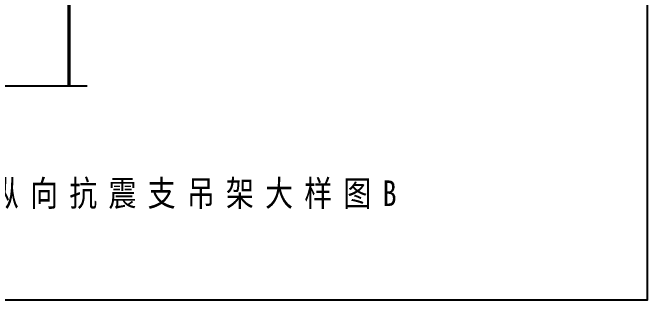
# Model space of a CAD drawing. Extents: x 1060579 to 1383165, y 581819 to 1037910.
# Drawn here: x 1270435 to 1276623, y 845220 to 848023 of the extents above; entities that cross this region are included whole.
import ezdxf

# ---------------------------------------------------------------- set-up
doc = ezdxf.new("R2010")
doc.units = 0
doc.header["$LTSCALE"] = 1000
doc.header["$MEASUREMENT"] = 0
doc.layers.add('11122', color=7, linetype='Continuous')
doc.styles.get("Standard").update_dxf_attribs({"font": 'gbenor.shx', "bigfont": 'gbcbig.shx'})

msp = doc.modelspace()

# ---------------------------------------------------------------- linework, layer by layer
at = {"color": 7, "linetype": 'Continuous'}
for p, q in [((1270976.6, 850949.6), (1270976.6, 847309.8)), ((1270990.3, 850949.6), (1270990.3, 847309.8)), ((1270162.7, 847309.8), (1271159.9, 847309.8))]:
    msp.add_line(p, q, dxfattribs=at)
at = {"layer": '11122'}
msp.add_lwpolyline([(1264247.2, 857423.4), (1276623.4, 857423.4), (1276623.4, 845220), (1264247.2, 845220)], close=True, dxfattribs=at)

# ---------------------------------------------------------------- texts
at = {"color": 4, "insert": (1267741.3, 846388.1), "char_height": 250, "width": 7049.226, "attachment_point": 1}
msp.add_mtext('{\\fSimSun|b0|i0|c134|p2;\\W0.8;\\T1.4;电缆桥架侧向+纵向抗震支吊架大样图B}', dxfattribs=at)

doc.saveas('drawing.dxf')
